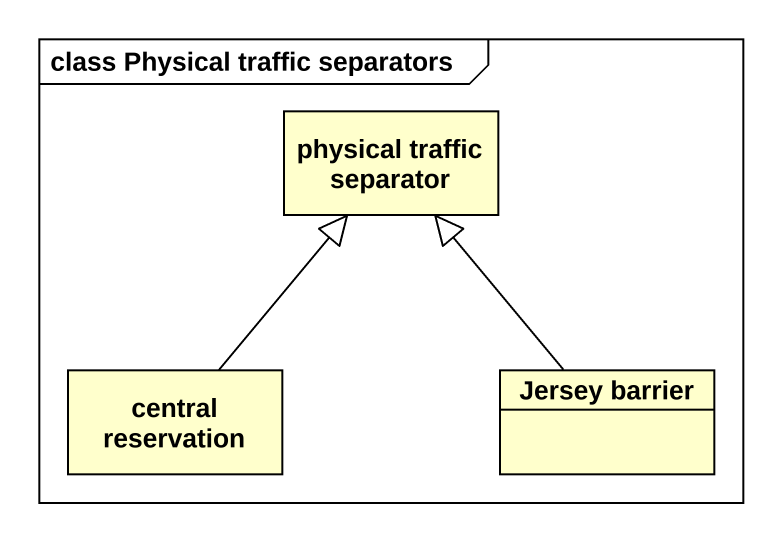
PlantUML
@startuml
mainframe class Physical traffic separators
hide circle
hide empty members
class "physical traffic separator" as physical_traffic_separator
class "central reservation" as central_reservation
class "Jersey barrier" as Jersey_barrier
central_reservation -up-|> physical_traffic_separator
Jersey_barrier -up-|> physical_traffic_separator
@enduml
